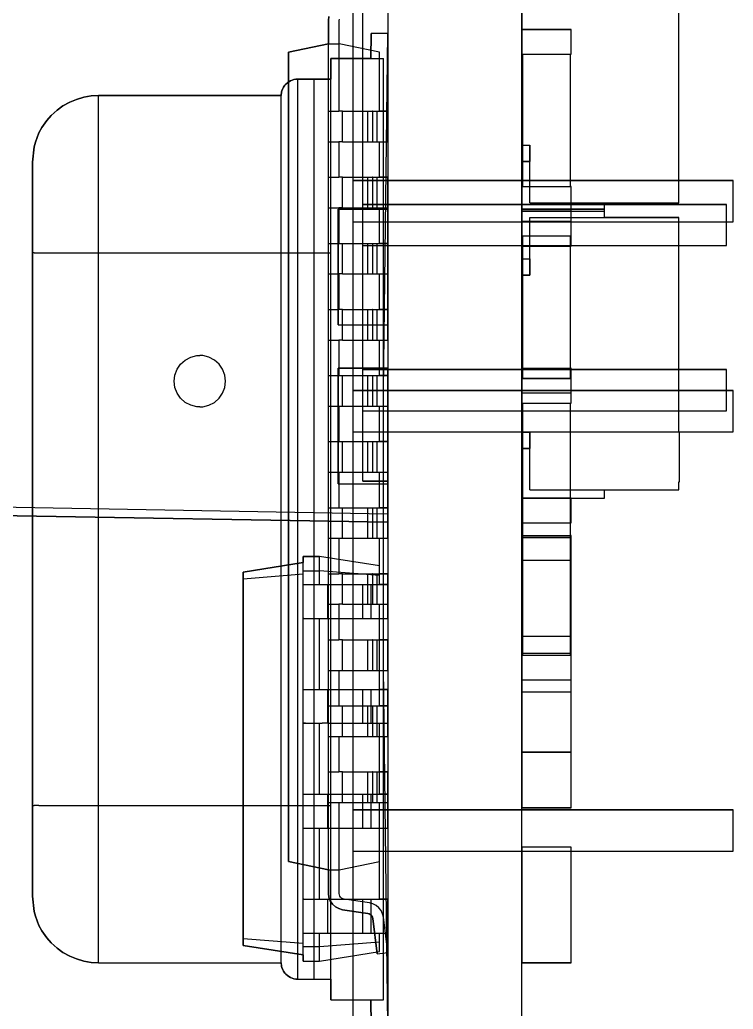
# Model space of a CAD drawing. Header units: inches. Extents: x 5 to 415, y -593 to 71.
# Drawn here: x 117.18 to 134.44, y -98.43 to -74.47 of the extents above; entities that cross this region are included whole.
import ezdxf

# ---------------------------------------------------------------- set-up
doc = ezdxf.new("R2010")
doc.units = ezdxf.units.IN
doc.header["$MEASUREMENT"] = 0

msp = doc.modelspace()

# ---------------------------------------------------------------- linework, layer by layer
at = {"color": 18, "true_color": 0x000000}
for p, q in [((126.084, -47.909), (126.084, -137.909)), ((129.326, -137.909), (129.326, -47.909)), ((125.484, -85.643), (125.484, -63.843)), ((125.244, -107.189), (125.244, -65.789)), ((129.326, -73.709), (129.326, -77.509)), ((129.326, -77.509), (129.326, -73.709)), ((133.126, -78.909), (133.126, -73.709)), ((133.126, -78.909), (133.126, -73.709)), ((124.66, -74.395), (124.648, -74.489)), ((124.648, -74.489), (124.66, -74.395)), ((124.648, -74.489), (124.648, -75.059)), ((124.648, -75.059), (124.648, -74.489)), ((124.908, -74.489), (124.912, -74.457)), ((124.908, -74.489), (124.912, -74.457)), ((124.908, -75.059), (124.908, -74.489)), ((124.908, -75.059), (124.908, -74.489)), ((125.244, -78.369), (125.244, -74.289)), ((125.484, -78.943), (125.484, -74.343)), ((130.526, -74.709), (129.326, -74.709)), ((129.326, -74.709), (129.326, -75.309)), ((129.326, -75.309), (129.326, -74.709)), ((129.326, -74.709), (130.526, -74.709)), ((130.526, -75.309), (130.526, -74.709)), ((130.526, -75.309), (130.526, -74.709)), ((125.684, -74.805), (125.678, -75.409)), ((125.678, -75.409), (125.684, -74.805)), ((126.084, -74.809), (125.684, -74.805)), ((126.084, -74.809), (125.684, -74.805)), ((125.984, -83.449), (126.084, -74.809)), ((125.984, -83.449), (126.084, -74.809)), ((124.648, -75.059), (123.684, -75.259)), ((123.684, -75.259), (124.648, -75.059)), ((124.648, -75.059), (124.908, -75.059)), ((124.648, -75.059), (124.908, -75.059)), ((124.648, -95.059), (124.648, -75.059)), ((125.884, -75.259), (124.908, -75.059)), ((125.884, -75.259), (124.908, -75.059)), ((124.908, -76.689), (124.908, -75.059)), ((123.684, -75.259), (123.684, -94.859)), ((123.684, -94.859), (123.684, -75.259)), ((125.678, -75.409), (124.704, -75.409)), ((124.704, -75.409), (124.704, -75.909)), ((124.704, -75.409), (125.984, -75.409)), ((124.704, -98.209), (124.704, -75.409)), ((125.884, -76.689), (125.884, -75.259)), ((125.884, -76.689), (125.884, -75.259)), ((125.984, -98.209), (125.984, -75.409)), ((129.326, -75.309), (129.346, -75.309)), ((129.326, -75.309), (130.526, -75.309)), ((129.346, -75.309), (129.346, -78.509)), ((129.346, -78.509), (129.346, -75.309)), ((130.506, -78.509), (130.506, -75.309)), ((130.506, -75.309), (130.526, -75.309)), ((130.506, -78.509), (130.506, -75.309)), ((123.73, -75.949), (123.688, -75.973)), ((123.688, -75.973), (123.73, -75.949)), ((123.77, -75.933), (123.73, -75.949)), ((123.73, -75.949), (123.77, -75.933)), ((123.814, -75.919), (123.77, -75.933)), ((123.77, -75.933), (123.814, -75.919)), ((123.858, -75.911), (123.814, -75.919)), ((123.814, -75.919), (123.858, -75.911)), ((123.904, -75.909), (123.858, -75.911)), ((123.858, -75.911), (123.904, -75.909)), ((124.304, -75.909), (123.904, -75.909)), ((123.904, -75.939), (123.904, -75.909)), ((123.904, -75.939), (123.904, -75.909)), ((123.904, -75.909), (124.104, -75.909)), ((123.904, -76.183), (123.904, -75.939)), ((123.904, -76.183), (123.904, -75.939)), ((124.104, -75.909), (124.304, -75.909)), ((124.704, -75.909), (124.304, -75.909)), ((124.304, -75.939), (124.304, -75.909)), ((124.304, -75.939), (124.304, -75.909)), ((124.304, -75.909), (124.504, -75.909)), ((124.304, -76.183), (124.304, -75.939)), ((124.304, -76.183), (124.304, -75.939)), ((124.504, -75.909), (124.704, -75.909)), ((123.544, -76.135), (123.522, -76.193)), ((123.522, -76.193), (123.544, -76.135)), ((123.562, -76.103), (123.544, -76.135)), ((123.544, -76.135), (123.562, -76.103)), ((123.592, -76.059), (123.562, -76.103)), ((123.562, -76.103), (123.592, -76.059)), ((123.618, -76.031), (123.592, -76.059)), ((123.592, -76.059), (123.618, -76.031)), ((123.654, -75.997), (123.618, -76.031)), ((123.618, -76.031), (123.654, -75.997)), ((123.688, -75.973), (123.654, -75.997)), ((123.654, -75.997), (123.688, -75.973)), ((123.904, -76.655), (123.904, -76.183)), ((123.904, -76.655), (123.904, -76.183)), ((124.304, -76.655), (124.304, -76.183)), ((124.304, -76.655), (124.304, -76.183)), ((118.548, -76.401), (118.39, -76.467)), ((118.39, -76.467), (118.548, -76.401)), ((118.728, -76.349), (118.548, -76.401)), ((118.548, -76.401), (118.728, -76.349)), ((118.902, -76.319), (118.728, -76.349)), ((118.728, -76.349), (118.902, -76.319)), ((119.084, -76.309), (118.902, -76.319)), ((118.902, -76.319), (119.084, -76.309)), ((123.506, -76.309), (119.084, -76.309)), ((119.084, -76.337), (119.084, -76.309)), ((119.084, -76.309), (121.894, -76.309)), ((119.084, -76.557), (119.084, -76.337)), ((121.894, -76.309), (123.508, -76.309)), ((123.504, -76.337), (123.514, -76.249)), ((123.504, -76.557), (123.504, -76.337)), ((123.514, -76.219), (123.506, -76.309)), ((123.506, -76.309), (123.514, -76.219)), ((123.522, -76.193), (123.514, -76.219)), ((123.514, -76.219), (123.522, -76.193)), ((118.086, -76.659), (117.938, -76.793)), ((117.938, -76.793), (118.086, -76.659)), ((118.222, -76.561), (118.086, -76.659)), ((118.086, -76.659), (118.222, -76.561)), ((118.39, -76.467), (118.222, -76.561)), ((118.222, -76.561), (118.39, -76.467)), ((119.084, -76.983), (119.084, -76.557)), ((123.504, -76.983), (123.504, -76.557)), ((123.904, -77.327), (123.904, -76.655)), ((123.904, -77.327), (123.904, -76.655)), ((124.304, -77.327), (124.304, -76.655)), ((124.304, -77.327), (124.304, -76.655)), ((117.834, -76.911), (117.712, -77.085)), ((117.712, -77.085), (117.834, -76.911)), ((117.938, -76.793), (117.834, -76.911)), ((117.834, -76.911), (117.938, -76.793)), ((124.648, -77.429), (124.648, -76.689)), ((124.648, -76.689), (124.66, -76.689)), ((124.66, -76.689), (124.692, -76.689)), ((124.692, -76.689), (124.746, -76.689)), ((124.746, -76.689), (124.816, -76.689)), ((124.816, -76.689), (124.898, -76.689)), ((124.99, -76.689), (124.898, -76.689)), ((124.99, -76.689), (125.604, -76.689)), ((124.99, -77.429), (124.99, -76.689)), ((125.604, -76.689), (125.632, -76.689)), ((125.604, -77.429), (125.604, -76.689)), ((125.632, -76.689), (125.66, -76.689)), ((125.66, -76.689), (125.682, -76.689)), ((125.682, -76.689), (125.702, -76.689)), ((125.702, -76.689), (125.714, -76.689)), ((125.722, -76.689), (125.714, -76.689)), ((125.722, -76.689), (125.826, -76.689)), ((125.722, -77.429), (125.722, -76.689)), ((125.826, -77.429), (125.826, -76.689)), ((125.826, -76.689), (126.084, -76.689)), ((126.084, -76.689), (125.884, -76.689)), ((126.084, -77.429), (126.084, -76.689)), ((126.084, -77.429), (126.084, -76.689)), ((117.712, -77.085), (117.642, -77.215)), ((117.642, -77.215), (117.712, -77.085)), ((119.084, -77.593), (119.084, -76.983)), ((123.504, -77.593), (123.504, -76.983)), ((117.642, -77.215), (117.556, -77.437)), ((117.556, -77.437), (117.642, -77.215)), ((123.904, -78.163), (123.904, -77.327)), ((123.904, -78.163), (123.904, -77.327)), ((124.304, -78.163), (124.304, -77.327)), ((124.304, -78.163), (124.304, -77.327)), ((117.524, -77.553), (117.484, -77.925)), ((117.484, -77.925), (117.524, -77.553)), ((117.556, -77.437), (117.524, -77.553)), ((117.524, -77.553), (117.556, -77.437)), ((119.084, -78.349), (119.084, -77.593)), ((123.504, -78.349), (123.504, -77.593)), ((124.648, -77.429), (124.66, -77.429)), ((124.66, -77.429), (124.692, -77.429)), ((124.692, -77.429), (124.746, -77.429)), ((124.746, -77.429), (124.816, -77.429)), ((124.816, -77.429), (124.898, -77.429)), ((124.99, -77.429), (124.898, -77.429)), ((124.908, -78.289), (124.908, -77.429)), ((124.99, -77.429), (125.604, -77.429)), ((125.604, -77.429), (125.632, -77.429)), ((125.632, -77.429), (125.66, -77.429)), ((125.66, -77.429), (125.682, -77.429)), ((125.682, -77.429), (125.702, -77.429)), ((125.702, -77.429), (125.714, -77.429)), ((125.722, -77.429), (125.714, -77.429)), ((125.722, -77.429), (125.826, -77.429)), ((125.826, -77.429), (126.084, -77.429)), ((125.884, -78.289), (125.884, -77.429)), ((125.884, -77.429), (126.084, -77.429)), ((125.884, -78.289), (125.884, -77.429)), ((129.326, -77.509), (129.526, -77.509)), ((129.326, -77.509), (129.526, -77.509)), ((129.526, -77.509), (129.526, -77.909)), ((129.526, -78.909), (129.526, -77.509)), ((117.484, -77.925), (117.484, -80.119)), ((117.484, -78.053), (117.484, -77.925)), ((117.484, -78.301), (117.484, -78.053)), ((129.526, -77.909), (129.326, -77.909)), ((129.326, -77.909), (129.326, -79.109)), ((129.326, -77.909), (129.526, -77.909)), ((129.326, -79.109), (129.326, -77.909)), ((117.484, -78.653), (117.484, -78.301)), ((119.084, -79.207), (119.084, -78.349)), ((123.504, -79.207), (123.504, -78.349)), ((123.904, -79.111), (123.904, -78.163)), ((123.904, -79.111), (123.904, -78.163)), ((124.304, -79.111), (124.304, -78.163)), ((124.304, -79.111), (124.304, -78.163)), ((124.648, -79.029), (124.648, -78.289)), ((124.648, -78.289), (124.66, -78.289)), ((124.66, -78.289), (124.692, -78.289)), ((124.692, -78.289), (124.746, -78.289)), ((124.746, -78.289), (124.816, -78.289)), ((124.816, -78.289), (124.898, -78.289)), ((124.99, -78.289), (124.898, -78.289)), ((124.99, -78.289), (125.604, -78.289)), ((124.99, -79.029), (124.99, -78.289)), ((125.604, -78.289), (125.632, -78.289)), ((125.604, -79.029), (125.604, -78.289)), ((125.632, -78.289), (125.66, -78.289)), ((125.66, -78.289), (125.682, -78.289)), ((125.682, -78.289), (125.702, -78.289)), ((125.702, -78.289), (125.714, -78.289)), ((125.722, -78.289), (125.714, -78.289)), ((125.722, -78.289), (125.826, -78.289)), ((125.722, -79.029), (125.722, -78.289)), ((125.826, -79.029), (125.826, -78.289)), ((125.826, -78.289), (126.084, -78.289)), ((126.084, -78.289), (125.884, -78.289)), ((126.084, -79.029), (126.084, -78.289)), ((126.084, -79.029), (126.084, -78.289)), ((134.444, -78.369), (125.244, -78.369)), ((125.244, -78.369), (134.444, -78.369)), ((129.346, -78.509), (129.326, -78.509)), ((129.326, -78.509), (129.326, -79.109)), ((129.326, -79.109), (129.326, -78.509)), ((129.326, -78.509), (130.526, -78.509)), ((130.526, -78.509), (130.506, -78.509)), ((130.526, -79.109), (130.526, -78.509)), ((130.526, -79.109), (130.526, -78.509)), ((134.444, -79.369), (134.444, -78.369)), ((134.444, -79.369), (134.444, -78.369)), ((117.484, -79.091), (117.484, -78.653)), ((124.648, -79.029), (124.66, -79.029)), ((124.66, -79.029), (124.692, -79.029)), ((124.692, -79.029), (124.746, -79.029)), ((124.746, -79.029), (124.816, -79.029)), ((124.816, -79.029), (124.898, -79.029)), ((126.084, -79.059), (124.884, -79.059)), ((124.884, -79.059), (124.884, -81.859)), ((124.884, -79.059), (126.084, -79.059)), ((124.884, -81.859), (124.884, -79.059)), ((124.99, -79.029), (124.898, -79.029)), ((124.908, -79.889), (124.908, -79.029)), ((124.99, -79.029), (125.604, -79.029)), ((134.284, -78.943), (125.484, -78.943)), ((125.484, -78.943), (134.284, -78.943)), ((125.604, -79.029), (125.632, -79.029)), ((125.632, -79.029), (125.66, -79.029)), ((125.66, -79.029), (125.682, -79.029)), ((125.682, -79.029), (125.702, -79.029)), ((125.702, -79.029), (125.714, -79.029)), ((125.722, -79.029), (125.714, -79.029)), ((125.722, -79.029), (125.826, -79.029)), ((125.826, -79.029), (126.084, -79.029)), ((125.884, -79.889), (125.884, -79.029)), ((125.884, -79.029), (126.084, -79.029)), ((125.884, -79.889), (125.884, -79.029)), ((126.084, -81.859), (126.084, -79.059)), ((126.084, -81.859), (126.084, -79.059)), ((131.326, -79.059), (129.326, -79.059)), ((129.326, -79.059), (129.326, -80.259)), ((129.326, -79.059), (131.326, -79.059)), ((129.326, -80.259), (129.326, -79.059)), ((129.526, -78.909), (133.126, -78.909)), ((131.326, -79.109), (131.326, -78.909)), ((131.326, -78.909), (133.126, -78.909)), ((131.326, -79.109), (131.326, -78.909)), ((131.326, -79.259), (131.326, -79.059)), ((131.326, -79.259), (131.326, -79.059)), ((134.284, -79.943), (134.284, -78.943)), ((134.284, -79.943), (134.284, -78.943)), ((117.484, -79.591), (117.484, -79.091)), ((119.084, -80.119), (119.084, -79.207)), ((123.504, -80.119), (123.504, -79.207)), ((123.904, -80.119), (123.904, -79.111)), ((123.904, -80.119), (123.904, -79.111)), ((124.304, -80.119), (124.304, -79.111)), ((124.304, -80.119), (124.304, -79.111)), ((129.326, -79.109), (130.526, -79.109)), ((129.326, -79.109), (130.526, -79.109)), ((129.326, -79.109), (131.326, -79.109)), ((129.326, -79.109), (131.326, -79.109)), ((130.526, -79.109), (129.326, -79.109)), ((129.326, -79.109), (129.326, -79.709)), ((129.326, -79.709), (129.326, -79.109)), ((129.326, -79.109), (130.526, -79.109)), ((129.526, -80.659), (129.526, -79.259)), ((129.526, -79.259), (133.126, -79.259)), ((130.526, -79.709), (130.526, -79.109)), ((130.526, -79.709), (130.526, -79.109)), ((133.126, -79.259), (131.326, -79.259)), ((133.126, -84.459), (133.126, -79.259)), ((133.126, -84.459), (133.126, -79.259)), ((125.244, -83.449), (125.244, -79.369)), ((125.244, -79.369), (134.444, -79.369)), ((125.244, -79.369), (134.444, -79.369)), ((130.526, -79.359), (129.326, -79.359)), ((129.326, -79.359), (129.326, -79.959)), ((129.326, -79.959), (129.326, -79.359)), ((129.326, -79.359), (130.526, -79.359)), ((130.526, -79.959), (130.526, -79.359)), ((130.526, -79.959), (130.526, -79.359)), ((117.484, -80.119), (117.484, -79.591)), ((129.326, -79.709), (129.346, -79.709)), ((129.326, -79.709), (130.526, -79.709)), ((129.346, -79.709), (129.346, -82.909)), ((129.346, -82.909), (129.346, -79.709)), ((130.506, -82.909), (130.506, -79.709)), ((130.506, -79.709), (130.526, -79.709)), ((130.506, -82.909), (130.506, -79.709)), ((124.648, -80.629), (124.648, -79.889)), ((124.648, -79.889), (124.66, -79.889)), ((124.66, -79.889), (124.692, -79.889)), ((124.692, -79.889), (124.746, -79.889)), ((124.746, -79.889), (124.816, -79.889)), ((124.816, -79.889), (124.898, -79.889)), ((124.898, -79.889), (124.99, -79.889)), ((124.99, -79.889), (125.604, -79.889)), ((124.99, -80.629), (124.99, -79.889)), ((125.484, -82.943), (125.484, -79.943)), ((125.484, -79.943), (134.284, -79.943)), ((125.484, -79.943), (134.284, -79.943)), ((125.604, -79.889), (125.632, -79.889)), ((125.604, -80.629), (125.604, -79.889)), ((125.632, -79.889), (125.66, -79.889)), ((125.66, -79.889), (125.682, -79.889)), ((125.682, -79.889), (125.702, -79.889)), ((125.702, -79.889), (125.714, -79.889)), ((125.714, -79.889), (125.722, -79.889)), ((125.722, -79.889), (125.826, -79.889)), ((125.722, -80.629), (125.722, -79.889)), ((125.826, -80.629), (125.826, -79.889)), ((125.826, -79.889), (126.084, -79.889)), ((126.084, -79.889), (125.884, -79.889)), ((126.084, -80.629), (126.084, -79.889)), ((126.084, -80.629), (126.084, -79.889)), ((129.326, -79.959), (129.346, -79.959)), ((129.326, -79.959), (130.526, -79.959)), ((129.346, -79.959), (129.346, -83.159)), ((129.346, -83.159), (129.346, -79.959)), ((130.506, -83.159), (130.506, -79.959)), ((130.506, -79.959), (130.526, -79.959)), ((130.506, -83.159), (130.506, -79.959)), ((117.484, -80.119), (117.484, -93.499)), ((117.484, -93.499), (117.484, -80.119)), ((117.524, -80.119), (117.484, -80.119)), ((117.524, -80.119), (117.642, -80.119)), ((117.642, -80.119), (117.834, -80.119)), ((117.834, -80.119), (118.086, -80.119)), ((118.086, -80.119), (118.39, -80.119)), ((118.39, -80.119), (118.728, -80.119)), ((118.728, -80.119), (119.084, -80.119)), ((119.084, -80.119), (124.304, -80.119)), ((119.084, -93.499), (119.084, -80.119)), ((123.504, -93.499), (123.504, -80.119)), ((123.514, -80.119), (123.504, -80.119)), ((123.514, -80.119), (123.544, -80.119)), ((123.544, -80.119), (123.592, -80.119)), ((123.592, -80.119), (123.654, -80.119)), ((123.654, -80.119), (123.73, -80.119)), ((123.73, -80.119), (123.814, -80.119)), ((123.814, -80.119), (123.904, -80.119)), ((123.904, -93.499), (123.904, -80.119)), ((123.904, -93.499), (123.904, -80.119)), ((123.904, -80.119), (124.304, -80.119)), ((124.304, -93.499), (124.304, -80.119)), ((124.304, -93.499), (124.304, -80.119)), ((124.304, -80.119), (124.704, -80.119)), ((129.326, -80.259), (129.526, -80.259)), ((129.326, -80.259), (129.526, -80.259)), ((129.526, -80.259), (129.526, -80.659)), ((124.648, -80.629), (124.66, -80.629)), ((124.66, -80.629), (124.692, -80.629)), ((124.692, -80.629), (124.746, -80.629)), ((124.746, -80.629), (124.816, -80.629)), ((124.816, -80.629), (124.898, -80.629)), ((124.99, -80.629), (124.898, -80.629)), ((124.908, -81.489), (124.908, -80.629)), ((124.99, -80.629), (125.604, -80.629)), ((125.604, -80.629), (125.632, -80.629)), ((125.632, -80.629), (125.66, -80.629)), ((125.66, -80.629), (125.682, -80.629)), ((125.682, -80.629), (125.702, -80.629)), ((125.702, -80.629), (125.714, -80.629)), ((125.722, -80.629), (125.714, -80.629)), ((125.722, -80.629), (125.826, -80.629)), ((125.826, -80.629), (126.084, -80.629)), ((125.884, -81.489), (125.884, -80.629)), ((125.884, -80.629), (126.084, -80.629)), ((125.884, -81.489), (125.884, -80.629)), ((129.526, -80.659), (129.326, -80.659)), ((129.326, -80.659), (129.326, -84.459)), ((129.326, -84.459), (129.326, -80.659)), ((129.326, -80.659), (129.526, -80.659)), ((124.648, -82.229), (124.648, -81.489)), ((124.648, -81.489), (124.66, -81.489)), ((124.66, -81.489), (124.692, -81.489)), ((124.692, -81.489), (124.746, -81.489)), ((124.746, -81.489), (124.816, -81.489)), ((124.816, -81.489), (124.898, -81.489)), ((124.99, -81.489), (124.898, -81.489)), ((124.99, -81.489), (125.604, -81.489)), ((124.99, -82.229), (124.99, -81.489)), ((125.604, -81.489), (125.632, -81.489)), ((125.604, -82.229), (125.604, -81.489)), ((125.632, -81.489), (125.66, -81.489)), ((125.66, -81.489), (125.682, -81.489)), ((125.682, -81.489), (125.702, -81.489)), ((125.702, -81.489), (125.714, -81.489)), ((125.722, -81.489), (125.714, -81.489)), ((125.722, -81.489), (125.826, -81.489)), ((125.722, -82.229), (125.722, -81.489)), ((125.826, -82.229), (125.826, -81.489)), ((125.826, -81.489), (126.084, -81.489)), ((126.084, -81.489), (125.884, -81.489)), ((126.084, -82.229), (126.084, -81.489)), ((126.084, -82.229), (126.084, -81.489)), ((124.884, -81.859), (126.084, -81.859)), ((124.884, -81.859), (126.084, -81.859)), ((124.648, -82.229), (124.66, -82.229)), ((124.66, -82.229), (124.692, -82.229)), ((124.692, -82.229), (124.746, -82.229)), ((124.746, -82.229), (124.816, -82.229)), ((124.816, -82.229), (124.898, -82.229)), ((124.99, -82.229), (124.898, -82.229)), ((124.908, -83.089), (124.908, -82.229)), ((124.99, -82.229), (125.604, -82.229)), ((125.604, -82.229), (125.632, -82.229)), ((125.632, -82.229), (125.66, -82.229)), ((125.66, -82.229), (125.682, -82.229)), ((125.682, -82.229), (125.702, -82.229)), ((125.702, -82.229), (125.714, -82.229)), ((125.722, -82.229), (125.714, -82.229)), ((125.722, -82.229), (125.826, -82.229)), ((125.826, -82.229), (126.084, -82.229)), ((125.884, -83.089), (125.884, -82.229)), ((125.884, -82.229), (126.084, -82.229)), ((125.884, -83.089), (125.884, -82.229)), ((121.182, -82.713), (121.314, -82.643)), ((121.184, -82.713), (121.316, -82.643)), ((121.314, -82.643), (121.46, -82.607)), ((121.316, -82.643), (121.462, -82.607)), ((121.46, -82.607), (121.536, -82.603)), ((121.462, -82.607), (121.536, -82.603)), ((121.61, -82.607), (121.536, -82.603)), ((121.756, -82.643), (121.61, -82.607)), ((121.89, -82.713), (121.756, -82.643)), ((120.984, -82.937), (121.068, -82.813)), ((120.986, -82.937), (121.07, -82.813)), ((121.068, -82.813), (121.182, -82.713)), ((121.07, -82.813), (121.184, -82.713)), ((122.002, -82.813), (121.89, -82.713)), ((122.086, -82.937), (122.002, -82.813)), ((120.912, -83.227), (120.93, -83.077)), ((120.914, -83.227), (120.932, -83.077)), ((120.93, -83.077), (120.984, -82.937)), ((120.932, -83.077), (120.986, -82.937)), ((122.14, -83.077), (122.086, -82.937)), ((122.158, -83.227), (122.14, -83.077)), ((124.648, -83.829), (124.648, -83.089)), ((124.648, -83.089), (124.66, -83.089)), ((124.66, -83.089), (124.692, -83.089)), ((124.692, -83.089), (124.746, -83.089)), ((124.746, -83.089), (124.816, -83.089)), ((124.816, -83.089), (124.898, -83.089)), ((126.084, -82.909), (124.884, -82.909)), ((124.884, -82.909), (124.884, -85.709)), ((124.884, -82.909), (126.084, -82.909)), ((124.884, -85.709), (124.884, -82.909)), ((124.898, -83.089), (124.99, -83.089)), ((124.99, -83.089), (125.604, -83.089)), ((124.99, -83.829), (124.99, -83.089)), ((134.284, -82.943), (125.484, -82.943)), ((125.484, -82.943), (134.284, -82.943)), ((125.604, -83.089), (125.632, -83.089)), ((125.604, -83.829), (125.604, -83.089)), ((125.632, -83.089), (125.66, -83.089)), ((125.66, -83.089), (125.682, -83.089)), ((125.682, -83.089), (125.702, -83.089)), ((125.702, -83.089), (125.714, -83.089)), ((125.714, -83.089), (125.722, -83.089)), ((125.722, -83.089), (125.826, -83.089)), ((125.722, -83.829), (125.722, -83.089)), ((125.826, -83.829), (125.826, -83.089)), ((125.826, -83.089), (126.084, -83.089)), ((126.084, -83.089), (125.884, -83.089)), ((126.084, -85.709), (126.084, -82.909)), ((126.084, -85.709), (126.084, -82.909)), ((126.084, -83.829), (126.084, -83.089)), ((126.084, -83.829), (126.084, -83.089)), ((129.346, -82.909), (129.326, -82.909)), ((129.326, -82.909), (129.326, -83.509)), ((129.326, -82.909), (130.526, -82.909)), ((129.326, -83.509), (129.326, -82.909)), ((130.526, -82.909), (130.506, -82.909)), ((130.526, -83.509), (130.526, -82.909)), ((130.526, -83.509), (130.526, -82.909)), ((134.284, -83.943), (134.284, -82.943)), ((134.284, -83.943), (134.284, -82.943)), ((120.93, -83.375), (120.912, -83.227)), ((120.912, -83.227), (120.914, -83.227)), ((120.932, -83.375), (120.914, -83.227)), ((120.984, -83.517), (120.93, -83.375)), ((120.986, -83.517), (120.932, -83.375)), ((122.086, -83.517), (122.14, -83.375)), ((122.14, -83.375), (122.158, -83.227)), ((130.526, -83.159), (129.326, -83.159)), ((129.326, -83.159), (129.326, -83.759)), ((129.326, -83.759), (129.326, -83.159)), ((129.326, -83.159), (130.526, -83.159)), ((129.346, -83.159), (129.326, -83.159)), ((129.326, -83.159), (129.326, -83.759)), ((129.326, -83.159), (130.526, -83.159)), ((129.326, -83.759), (129.326, -83.159)), ((130.526, -83.159), (130.506, -83.159)), ((130.526, -83.759), (130.526, -83.159)), ((130.526, -83.759), (130.526, -83.159)), ((130.526, -83.759), (130.526, -83.159)), ((130.526, -83.759), (130.526, -83.159)), ((121.068, -83.639), (120.984, -83.517)), ((121.07, -83.639), (120.986, -83.517)), ((122.002, -83.639), (122.086, -83.517)), ((134.444, -83.449), (125.244, -83.449)), ((125.244, -83.449), (134.444, -83.449)), ((125.984, -90.169), (125.984, -83.449)), ((129.326, -83.509), (130.526, -83.509)), ((129.326, -83.509), (130.526, -83.509)), ((134.444, -84.449), (134.444, -83.449)), ((134.444, -84.449), (134.444, -83.449)), ((121.182, -83.739), (121.068, -83.639)), ((121.184, -83.739), (121.07, -83.639)), ((121.314, -83.809), (121.182, -83.739)), ((121.316, -83.809), (121.184, -83.739)), ((121.46, -83.845), (121.314, -83.809)), ((121.462, -83.845), (121.316, -83.809)), ((121.536, -83.849), (121.46, -83.845)), ((121.536, -83.849), (121.462, -83.845)), ((121.536, -83.849), (121.61, -83.845)), ((121.61, -83.845), (121.756, -83.809)), ((121.756, -83.809), (121.89, -83.739)), ((121.89, -83.739), (122.002, -83.639)), ((124.648, -83.829), (124.66, -83.829)), ((124.66, -83.829), (124.692, -83.829)), ((124.692, -83.829), (124.746, -83.829)), ((124.746, -83.829), (124.816, -83.829)), ((124.816, -83.829), (124.898, -83.829)), ((124.898, -83.829), (124.99, -83.829)), ((124.908, -84.689), (124.908, -83.829)), ((124.99, -83.829), (125.604, -83.829)), ((125.604, -83.829), (125.632, -83.829)), ((125.632, -83.829), (125.66, -83.829)), ((125.66, -83.829), (125.682, -83.829)), ((125.682, -83.829), (125.702, -83.829)), ((125.702, -83.829), (125.714, -83.829)), ((125.714, -83.829), (125.722, -83.829)), ((125.722, -83.829), (125.826, -83.829)), ((125.826, -83.829), (126.084, -83.829)), ((125.884, -84.689), (125.884, -83.829)), ((125.884, -83.829), (126.084, -83.829)), ((125.884, -84.689), (125.884, -83.829)), ((129.326, -83.759), (129.346, -83.759)), ((129.326, -83.759), (130.526, -83.759)), ((129.326, -83.759), (130.526, -83.759)), ((129.326, -83.759), (130.526, -83.759)), ((129.346, -83.759), (129.346, -86.959)), ((129.346, -86.959), (129.346, -83.759)), ((130.506, -86.959), (130.506, -83.759)), ((130.506, -83.759), (130.526, -83.759)), ((130.506, -86.959), (130.506, -83.759)), ((125.484, -85.643), (125.484, -83.943)), ((125.484, -83.943), (134.284, -83.943)), ((125.484, -83.943), (134.284, -83.943)), ((125.244, -93.609), (125.244, -84.449)), ((125.244, -84.449), (134.444, -84.449)), ((125.244, -84.449), (134.444, -84.449)), ((129.326, -84.459), (129.526, -84.459)), ((129.326, -84.459), (129.526, -84.459)), ((129.526, -84.459), (129.526, -84.859)), ((129.526, -85.859), (129.526, -84.459)), ((133.146, -84.459), (133.126, -84.459)), ((133.126, -84.459), (133.146, -84.459)), ((133.146, -85.659), (133.146, -84.459)), ((133.146, -85.659), (133.146, -84.459)), ((124.648, -85.429), (124.648, -84.689)), ((124.648, -84.689), (124.66, -84.689)), ((124.66, -84.689), (124.692, -84.689)), ((124.692, -84.689), (124.746, -84.689)), ((124.746, -84.689), (124.816, -84.689)), ((124.816, -84.689), (124.898, -84.689)), ((124.898, -84.689), (124.99, -84.689)), ((124.99, -84.689), (125.604, -84.689)), ((124.99, -85.429), (124.99, -84.689)), ((125.604, -84.689), (125.632, -84.689)), ((125.604, -85.429), (125.604, -84.689)), ((125.632, -84.689), (125.66, -84.689)), ((125.66, -84.689), (125.682, -84.689)), ((125.682, -84.689), (125.702, -84.689)), ((125.702, -84.689), (125.714, -84.689)), ((125.714, -84.689), (125.722, -84.689)), ((125.722, -84.689), (125.826, -84.689)), ((125.722, -85.429), (125.722, -84.689)), ((125.826, -85.429), (125.826, -84.689)), ((125.826, -84.689), (126.084, -84.689)), ((126.084, -84.689), (125.884, -84.689)), ((126.084, -85.429), (126.084, -84.689)), ((126.084, -85.429), (126.084, -84.689)), ((129.526, -84.859), (129.326, -84.859)), ((129.326, -84.859), (129.326, -86.059)), ((129.326, -84.859), (129.526, -84.859)), ((129.326, -86.059), (129.326, -84.859)), ((124.648, -85.429), (124.66, -85.429)), ((124.66, -85.429), (124.692, -85.429)), ((124.692, -85.429), (124.746, -85.429)), ((124.746, -85.429), (124.816, -85.429)), ((124.816, -85.429), (124.898, -85.429)), ((124.898, -85.429), (124.99, -85.429)), ((124.908, -86.289), (124.908, -85.429)), ((124.99, -85.429), (125.604, -85.429)), ((125.604, -85.429), (125.632, -85.429)), ((125.632, -85.429), (125.66, -85.429)), ((125.66, -85.429), (125.682, -85.429)), ((125.682, -85.429), (125.702, -85.429)), ((125.702, -85.429), (125.714, -85.429)), ((125.714, -85.429), (125.722, -85.429)), ((125.722, -85.429), (125.826, -85.429)), ((125.826, -85.429), (126.084, -85.429)), ((125.884, -86.289), (125.884, -85.429)), ((125.884, -85.429), (126.084, -85.429)), ((125.884, -86.289), (125.884, -85.429)), ((124.884, -85.709), (126.084, -85.709)), ((124.884, -85.709), (126.084, -85.709)), ((126.084, -85.643), (125.484, -85.643)), ((125.484, -85.643), (126.084, -85.643)), ((126.084, -86.643), (126.084, -85.643)), ((126.084, -86.445), (126.084, -85.643)), ((133.126, -85.859), (133.126, -85.659)), ((133.126, -85.659), (133.146, -85.659)), ((133.126, -85.659), (133.146, -85.659)), ((133.126, -85.859), (133.126, -85.659)), ((129.526, -85.859), (133.126, -85.859)), ((131.326, -86.059), (131.326, -85.859)), ((131.326, -85.859), (133.126, -85.859)), ((131.326, -86.059), (131.326, -85.859)), ((126.084, -86.445), (104.28, -86.063)), ((129.326, -86.059), (131.326, -86.059)), ((129.326, -86.059), (131.326, -86.059)), ((130.526, -86.059), (129.326, -86.059)), ((129.326, -86.059), (129.326, -86.659)), ((129.326, -86.659), (129.326, -86.059)), ((129.326, -86.059), (130.526, -86.059)), ((130.526, -86.659), (130.526, -86.059)), ((130.526, -86.659), (130.526, -86.059)), ((104.28, -86.263), (126.084, -86.643)), ((126.084, -86.643), (104.28, -86.263)), ((124.648, -87.029), (124.648, -86.289)), ((124.648, -86.289), (124.66, -86.289)), ((124.66, -86.289), (124.692, -86.289)), ((124.692, -86.289), (124.746, -86.289)), ((124.746, -86.289), (124.816, -86.289)), ((124.816, -86.289), (124.898, -86.289)), ((124.898, -86.289), (124.99, -86.289)), ((124.99, -86.289), (125.604, -86.289)), ((124.99, -87.029), (124.99, -86.289)), ((125.604, -86.289), (125.632, -86.289)), ((125.604, -87.029), (125.604, -86.289)), ((125.632, -86.289), (125.66, -86.289)), ((125.66, -86.289), (125.682, -86.289)), ((125.682, -86.289), (125.702, -86.289)), ((125.702, -86.289), (125.714, -86.289)), ((125.714, -86.289), (125.722, -86.289)), ((125.722, -86.289), (125.826, -86.289)), ((125.722, -87.029), (125.722, -86.289)), ((125.826, -87.029), (125.826, -86.289)), ((125.826, -86.289), (126.084, -86.289)), ((126.084, -86.289), (125.884, -86.289)), ((126.084, -87.029), (126.084, -86.289)), ((126.084, -87.029), (126.084, -86.289)), ((126.084, -86.493), (126.084, -86.445)), ((126.084, -86.537), (126.084, -86.493)), ((126.084, -86.573), (126.084, -86.537)), ((126.084, -86.605), (126.084, -86.573)), ((126.084, -86.627), (126.084, -86.605)), ((126.084, -86.639), (126.084, -86.627)), ((126.084, -86.643), (126.084, -86.639)), ((126.084, -86.643), (126.084, -86.643)), ((129.326, -86.659), (129.346, -86.659)), ((129.326, -86.659), (130.526, -86.659)), ((129.346, -86.659), (129.346, -89.859)), ((129.346, -89.859), (129.346, -86.659)), ((130.506, -89.859), (130.506, -86.659)), ((130.506, -86.659), (130.526, -86.659)), ((130.506, -89.859), (130.506, -86.659)), ((129.346, -86.959), (129.326, -86.959)), ((129.326, -86.959), (129.326, -87.559)), ((129.326, -86.959), (130.526, -86.959)), ((129.326, -87.559), (129.326, -86.959)), ((130.526, -86.959), (130.506, -86.959)), ((130.526, -87.559), (130.526, -86.959)), ((130.526, -87.559), (130.526, -86.959)), ((124.648, -87.029), (124.66, -87.029)), ((124.66, -87.029), (124.692, -87.029)), ((124.692, -87.029), (124.746, -87.029)), ((124.746, -87.029), (124.816, -87.029)), ((124.816, -87.029), (124.898, -87.029)), ((124.898, -87.029), (124.99, -87.029)), ((124.908, -87.889), (124.908, -87.029)), ((124.99, -87.029), (125.604, -87.029)), ((125.604, -87.029), (125.632, -87.029)), ((125.632, -87.029), (125.66, -87.029)), ((125.66, -87.029), (125.682, -87.029)), ((125.682, -87.029), (125.702, -87.029)), ((125.702, -87.029), (125.714, -87.029)), ((125.714, -87.029), (125.722, -87.029)), ((125.722, -87.029), (125.826, -87.029)), ((125.826, -87.029), (126.084, -87.029)), ((125.884, -87.889), (125.884, -87.029)), ((125.884, -87.029), (126.084, -87.029)), ((125.884, -87.889), (125.884, -87.029)), ((130.526, -87.009), (129.326, -87.009)), ((129.326, -87.009), (129.326, -89.809)), ((129.326, -89.809), (129.326, -87.009)), ((129.326, -87.009), (130.526, -87.009)), ((130.526, -89.809), (130.526, -87.009)), ((130.526, -89.809), (130.526, -87.009)), ((124.034, -87.619), (122.584, -87.849)), ((122.584, -87.849), (124.034, -87.619)), ((124.434, -87.469), (124.034, -87.469)), ((124.034, -87.469), (124.034, -87.619)), ((124.034, -87.469), (124.434, -87.469)), ((124.034, -87.819), (124.034, -87.469)), ((125.884, -87.699), (124.434, -87.469)), ((125.884, -87.699), (124.434, -87.469)), ((124.434, -87.819), (124.434, -87.469)), ((129.326, -87.559), (130.526, -87.559)), ((129.326, -87.559), (130.526, -87.559)), ((122.584, -87.849), (122.584, -88.009)), ((122.584, -88.009), (122.584, -87.849)), ((122.584, -88.009), (124.034, -87.893)), ((124.034, -88.149), (124.034, -87.819)), ((124.034, -87.819), (124.434, -87.819)), ((125.884, -87.933), (124.434, -87.819)), ((124.434, -88.149), (124.434, -87.819)), ((124.648, -88.629), (124.648, -87.889)), ((124.648, -87.889), (124.66, -87.889)), ((124.66, -87.889), (124.692, -87.889)), ((124.692, -87.889), (124.746, -87.889)), ((124.746, -87.889), (124.816, -87.889)), ((124.816, -87.889), (124.898, -87.889)), ((124.99, -87.889), (124.898, -87.889)), ((124.99, -87.889), (125.604, -87.889)), ((124.99, -88.629), (124.99, -87.889)), ((125.604, -87.889), (125.632, -87.889)), ((125.604, -88.629), (125.604, -87.889)), ((125.632, -87.889), (125.66, -87.889)), ((125.66, -87.889), (125.682, -87.889)), ((125.682, -87.889), (125.702, -87.889)), ((125.702, -87.889), (125.714, -87.889)), ((125.722, -87.889), (125.714, -87.889)), ((125.722, -87.889), (125.826, -87.889)), ((125.722, -88.629), (125.722, -87.889)), ((125.826, -88.629), (125.826, -87.889)), ((125.826, -87.889), (126.084, -87.889)), ((125.884, -87.933), (125.884, -87.699)), ((125.884, -87.933), (125.884, -87.699)), ((126.084, -87.889), (125.884, -87.889)), ((125.884, -88.149), (125.884, -87.933)), ((125.884, -88.149), (125.884, -87.933)), ((126.084, -88.629), (126.084, -87.889)), ((126.084, -88.629), (126.084, -87.889)), ((122.584, -88.009), (122.584, -96.729)), ((122.584, -96.729), (122.584, -88.009)), ((124.034, -88.969), (124.034, -88.149)), ((124.034, -88.149), (124.05, -88.149)), ((124.05, -88.149), (124.094, -88.149)), ((124.05, -88.149), (124.374, -88.149)), ((124.094, -88.149), (124.164, -88.149)), ((124.164, -88.149), (124.26, -88.149)), ((124.26, -88.149), (124.374, -88.149)), ((124.374, -88.149), (124.5, -88.149)), ((124.5, -88.149), (124.634, -88.149)), ((124.634, -88.149), (125.484, -88.149)), ((124.634, -88.969), (124.634, -88.149)), ((125.484, -88.149), (125.528, -88.149)), ((125.484, -88.969), (125.484, -88.149)), ((125.528, -88.149), (125.57, -88.149)), ((125.57, -88.149), (125.608, -88.149)), ((125.608, -88.149), (125.64, -88.149)), ((125.64, -88.149), (125.664, -88.149)), ((125.664, -88.149), (125.678, -88.149)), ((125.678, -88.149), (125.684, -88.149)), ((125.684, -88.969), (125.684, -88.149)), ((125.684, -88.149), (126.084, -88.149)), ((126.084, -88.149), (125.884, -88.149)), ((126.084, -88.969), (126.084, -88.149)), ((126.084, -88.969), (126.084, -88.149)), ((124.648, -88.629), (124.66, -88.629)), ((124.66, -88.629), (124.692, -88.629)), ((124.692, -88.629), (124.746, -88.629)), ((124.746, -88.629), (124.816, -88.629)), ((124.816, -88.629), (124.898, -88.629)), ((124.99, -88.629), (124.898, -88.629)), ((124.908, -89.489), (124.908, -88.629)), ((124.99, -88.629), (125.604, -88.629)), ((125.604, -88.629), (125.632, -88.629)), ((125.632, -88.629), (125.66, -88.629)), ((125.66, -88.629), (125.682, -88.629)), ((125.682, -88.629), (125.702, -88.629)), ((125.702, -88.629), (125.714, -88.629)), ((125.722, -88.629), (125.714, -88.629)), ((125.722, -88.629), (125.826, -88.629)), ((125.826, -88.629), (126.084, -88.629)), ((125.884, -89.489), (125.884, -88.629)), ((125.884, -88.629), (126.084, -88.629)), ((125.884, -89.489), (125.884, -88.629)), ((124.034, -90.689), (124.034, -88.969)), ((124.05, -88.969), (124.034, -88.969)), ((124.05, -88.969), (124.094, -88.969)), ((124.05, -88.969), (124.374, -88.969)), ((124.094, -88.969), (124.164, -88.969)), ((124.164, -88.969), (124.26, -88.969)), ((124.26, -88.969), (124.374, -88.969)), ((124.374, -88.969), (124.5, -88.969)), ((124.434, -90.689), (124.434, -88.969)), ((124.5, -88.969), (124.634, -88.969)), ((124.634, -88.969), (125.484, -88.969)), ((125.484, -88.969), (125.528, -88.969)), ((125.528, -88.969), (125.57, -88.969)), ((125.57, -88.969), (125.608, -88.969)), ((125.608, -88.969), (125.64, -88.969)), ((125.64, -88.969), (125.664, -88.969)), ((125.664, -88.969), (125.678, -88.969)), ((125.678, -88.969), (125.684, -88.969)), ((125.684, -88.969), (126.084, -88.969)), ((125.884, -90.689), (125.884, -88.969)), ((125.884, -88.969), (126.084, -88.969)), ((125.884, -90.689), (125.884, -88.969)), ((124.648, -90.229), (124.648, -89.489)), ((124.648, -89.489), (124.66, -89.489)), ((124.66, -89.489), (124.692, -89.489)), ((124.692, -89.489), (124.746, -89.489)), ((124.746, -89.489), (124.816, -89.489)), ((124.816, -89.489), (124.898, -89.489)), ((124.99, -89.489), (124.898, -89.489)), ((124.99, -89.489), (125.604, -89.489)), ((124.99, -90.229), (124.99, -89.489)), ((125.604, -89.489), (125.632, -89.489)), ((125.604, -90.229), (125.604, -89.489)), ((125.632, -89.489), (125.66, -89.489)), ((125.66, -89.489), (125.682, -89.489)), ((125.682, -89.489), (125.702, -89.489)), ((125.702, -89.489), (125.714, -89.489)), ((125.722, -89.489), (125.714, -89.489)), ((125.722, -89.489), (125.826, -89.489)), ((125.722, -90.229), (125.722, -89.489)), ((125.826, -90.229), (125.826, -89.489)), ((125.826, -89.489), (126.084, -89.489)), ((126.084, -89.489), (125.884, -89.489)), ((126.084, -90.229), (126.084, -89.489)), ((126.084, -90.229), (126.084, -89.489)), ((130.526, -89.409), (129.326, -89.409)), ((129.326, -89.409), (129.326, -92.209)), ((130.526, -89.409), (129.326, -89.409)), ((129.326, -92.209), (129.326, -89.409)), ((130.526, -92.209), (130.526, -89.409)), ((130.526, -92.209), (130.526, -89.409)), ((129.326, -89.809), (130.526, -89.809)), ((129.326, -89.809), (130.526, -89.809)), ((129.346, -89.859), (129.326, -89.859)), ((129.326, -89.859), (129.326, -90.459)), ((129.326, -89.859), (130.526, -89.859)), ((129.326, -90.459), (129.326, -89.859)), ((130.526, -89.859), (130.506, -89.859)), ((130.526, -90.459), (130.526, -89.859)), ((130.526, -90.459), (130.526, -89.859)), ((124.648, -90.229), (124.66, -90.229)), ((124.66, -90.229), (124.692, -90.229)), ((124.692, -90.229), (124.746, -90.229)), ((124.746, -90.229), (124.816, -90.229)), ((124.816, -90.229), (124.898, -90.229)), ((124.898, -90.229), (124.99, -90.229)), ((124.908, -91.089), (124.908, -90.229)), ((124.99, -90.229), (125.604, -90.229)), ((125.604, -90.229), (125.632, -90.229)), ((125.632, -90.229), (125.66, -90.229)), ((125.66, -90.229), (125.682, -90.229)), ((125.682, -90.229), (125.702, -90.229)), ((125.702, -90.229), (125.714, -90.229)), ((125.714, -90.229), (125.722, -90.229)), ((125.722, -90.229), (125.826, -90.229)), ((125.826, -90.229), (126.084, -90.229)), ((125.884, -91.089), (125.884, -90.229)), ((125.884, -90.229), (126.084, -90.229)), ((125.884, -91.089), (125.884, -90.229)), ((126.084, -98.809), (125.984, -90.169)), ((126.084, -98.809), (125.984, -90.169)), ((129.326, -90.459), (130.526, -90.459)), ((129.326, -90.459), (130.526, -90.459)), ((124.034, -91.509), (124.034, -90.689)), ((124.034, -90.689), (124.05, -90.689)), ((124.05, -90.689), (124.094, -90.689)), ((124.05, -90.689), (124.374, -90.689)), ((124.094, -90.689), (124.164, -90.689)), ((124.164, -90.689), (124.26, -90.689)), ((124.26, -90.689), (124.374, -90.689)), ((124.374, -90.689), (124.5, -90.689)), ((124.5, -90.689), (124.634, -90.689)), ((124.634, -90.689), (125.484, -90.689)), ((124.634, -91.509), (124.634, -90.689)), ((125.484, -90.689), (125.528, -90.689)), ((125.484, -91.509), (125.484, -90.689)), ((125.528, -90.689), (125.57, -90.689)), ((125.57, -90.689), (125.608, -90.689)), ((125.608, -90.689), (125.64, -90.689)), ((125.64, -90.689), (125.664, -90.689)), ((125.664, -90.689), (125.678, -90.689)), ((125.678, -90.689), (125.684, -90.689)), ((125.684, -91.509), (125.684, -90.689)), ((125.684, -90.689), (126.084, -90.689)), ((126.084, -90.689), (125.884, -90.689)), ((126.084, -91.509), (126.084, -90.689)), ((126.084, -91.509), (126.084, -90.689)), ((130.526, -90.759), (129.326, -90.759)), ((129.326, -90.759), (129.326, -93.559)), ((130.526, -90.759), (129.326, -90.759)), ((129.326, -93.559), (129.326, -90.759)), ((130.526, -93.559), (130.526, -90.759)), ((130.526, -93.559), (130.526, -90.759)), ((124.648, -91.829), (124.648, -91.089)), ((124.648, -91.089), (124.66, -91.089)), ((124.66, -91.089), (124.692, -91.089)), ((124.692, -91.089), (124.746, -91.089)), ((124.746, -91.089), (124.816, -91.089)), ((124.816, -91.089), (124.898, -91.089)), ((124.898, -91.089), (124.99, -91.089)), ((124.99, -91.089), (125.604, -91.089)), ((124.99, -91.829), (124.99, -91.089)), ((125.604, -91.089), (125.632, -91.089)), ((125.604, -91.829), (125.604, -91.089)), ((125.632, -91.089), (125.66, -91.089)), ((125.66, -91.089), (125.682, -91.089)), ((125.682, -91.089), (125.702, -91.089)), ((125.702, -91.089), (125.714, -91.089)), ((125.714, -91.089), (125.722, -91.089)), ((125.722, -91.089), (125.826, -91.089)), ((125.722, -91.829), (125.722, -91.089)), ((125.826, -91.829), (125.826, -91.089)), ((125.826, -91.089), (126.084, -91.089)), ((126.084, -91.089), (125.884, -91.089)), ((126.084, -91.829), (126.084, -91.089)), ((126.084, -91.829), (126.084, -91.089)), ((124.034, -91.509), (124.05, -91.509)), ((124.034, -93.229), (124.034, -91.509)), ((124.094, -91.509), (124.05, -91.509)), ((124.05, -91.509), (124.374, -91.509)), ((124.094, -91.509), (124.164, -91.509)), ((124.164, -91.509), (124.26, -91.509)), ((124.26, -91.509), (124.374, -91.509)), ((124.374, -91.509), (124.5, -91.509)), ((124.434, -93.229), (124.434, -91.509)), ((124.634, -91.509), (124.5, -91.509)), ((124.634, -91.509), (125.484, -91.509)), ((125.484, -91.509), (125.528, -91.509)), ((125.528, -91.509), (125.57, -91.509)), ((125.57, -91.509), (125.608, -91.509)), ((125.608, -91.509), (125.64, -91.509)), ((125.64, -91.509), (125.664, -91.509)), ((125.664, -91.509), (125.678, -91.509)), ((125.678, -91.509), (125.684, -91.509)), ((125.684, -91.509), (126.084, -91.509)), ((125.884, -93.229), (125.884, -91.509)), ((125.884, -91.509), (126.084, -91.509)), ((125.884, -93.229), (125.884, -91.509)), ((124.648, -91.829), (124.66, -91.829)), ((124.66, -91.829), (124.692, -91.829)), ((124.692, -91.829), (124.746, -91.829)), ((124.746, -91.829), (124.816, -91.829)), ((124.816, -91.829), (124.898, -91.829)), ((124.898, -91.829), (124.99, -91.829)), ((124.908, -92.689), (124.908, -91.829)), ((124.99, -91.829), (125.604, -91.829)), ((125.604, -91.829), (125.632, -91.829)), ((125.632, -91.829), (125.66, -91.829)), ((125.66, -91.829), (125.682, -91.829)), ((125.682, -91.829), (125.702, -91.829)), ((125.702, -91.829), (125.714, -91.829)), ((125.714, -91.829), (125.722, -91.829)), ((125.722, -91.829), (125.826, -91.829)), ((125.826, -91.829), (126.084, -91.829)), ((125.884, -92.689), (125.884, -91.829)), ((125.884, -91.829), (126.084, -91.829)), ((125.884, -92.689), (125.884, -91.829)), ((129.326, -92.209), (130.526, -92.209)), ((130.526, -92.209), (129.326, -92.209)), ((124.648, -93.429), (124.648, -92.689)), ((124.648, -92.689), (124.66, -92.689)), ((124.66, -92.689), (124.692, -92.689)), ((124.692, -92.689), (124.746, -92.689)), ((124.746, -92.689), (124.816, -92.689)), ((124.816, -92.689), (124.898, -92.689)), ((124.99, -92.689), (124.898, -92.689)), ((124.99, -92.689), (125.604, -92.689)), ((124.99, -93.429), (124.99, -92.689)), ((125.604, -92.689), (125.632, -92.689)), ((125.604, -93.429), (125.604, -92.689)), ((125.632, -92.689), (125.66, -92.689)), ((125.66, -92.689), (125.682, -92.689)), ((125.682, -92.689), (125.702, -92.689)), ((125.702, -92.689), (125.714, -92.689)), ((125.722, -92.689), (125.714, -92.689)), ((125.722, -92.689), (125.826, -92.689)), ((125.722, -93.429), (125.722, -92.689)), ((125.826, -93.429), (125.826, -92.689)), ((125.826, -92.689), (126.084, -92.689)), ((126.084, -92.689), (125.884, -92.689)), ((126.084, -93.429), (126.084, -92.689)), ((126.084, -93.429), (126.084, -92.689)), ((124.034, -94.049), (124.034, -93.229)), ((124.034, -93.229), (124.05, -93.229)), ((124.05, -93.229), (124.094, -93.229)), ((124.05, -93.229), (124.374, -93.229)), ((124.094, -93.229), (124.164, -93.229)), ((124.164, -93.229), (124.26, -93.229)), ((124.26, -93.229), (124.374, -93.229)), ((124.374, -93.229), (124.5, -93.229)), ((124.5, -93.229), (124.634, -93.229)), ((124.634, -93.229), (125.484, -93.229)), ((124.634, -94.049), (124.634, -93.229)), ((124.648, -93.429), (124.66, -93.429)), ((124.66, -93.429), (124.692, -93.429)), ((124.692, -93.429), (124.746, -93.429)), ((124.746, -93.429), (124.816, -93.429)), ((124.816, -93.429), (124.898, -93.429)), ((124.898, -93.429), (124.99, -93.429)), ((124.908, -95.059), (124.908, -93.429)), ((124.99, -93.429), (125.604, -93.429)), ((125.484, -93.229), (125.528, -93.229)), ((125.484, -94.049), (125.484, -93.229)), ((125.528, -93.229), (125.57, -93.229)), ((125.57, -93.229), (125.608, -93.229)), ((125.604, -93.429), (125.632, -93.429)), ((125.608, -93.229), (125.64, -93.229)), ((125.632, -93.429), (125.66, -93.429)), ((125.64, -93.229), (125.664, -93.229)), ((125.66, -93.429), (125.682, -93.429)), ((125.664, -93.229), (125.678, -93.229)), ((125.678, -93.229), (125.684, -93.229)), ((125.682, -93.429), (125.702, -93.429)), ((125.684, -94.049), (125.684, -93.229)), ((125.684, -93.229), (126.084, -93.229)), ((125.702, -93.429), (125.714, -93.429)), ((125.714, -93.429), (125.722, -93.429)), ((125.722, -93.429), (125.826, -93.429)), ((125.826, -93.429), (126.084, -93.429)), ((126.084, -93.229), (125.884, -93.229)), ((125.884, -94.859), (125.884, -93.429)), ((125.884, -93.429), (126.084, -93.429)), ((125.884, -94.859), (125.884, -93.429)), ((126.084, -94.049), (126.084, -93.229)), ((126.084, -94.049), (126.084, -93.229)), ((117.484, -93.499), (117.484, -95.693)), ((117.484, -94.027), (117.484, -93.499)), ((117.484, -93.499), (117.524, -93.499)), ((117.642, -93.499), (117.524, -93.499)), ((117.642, -93.499), (117.834, -93.499)), ((117.834, -93.499), (118.086, -93.499)), ((118.086, -93.499), (118.39, -93.499)), ((118.39, -93.499), (118.728, -93.499)), ((118.728, -93.499), (119.084, -93.499)), ((119.084, -93.499), (124.304, -93.499)), ((119.084, -94.411), (119.084, -93.499)), ((123.504, -94.411), (123.504, -93.499)), ((123.514, -93.499), (123.504, -93.499)), ((123.514, -93.499), (123.544, -93.499)), ((123.544, -93.499), (123.592, -93.499)), ((123.592, -93.499), (123.654, -93.499)), ((123.654, -93.499), (123.73, -93.499)), ((123.73, -93.499), (123.814, -93.499)), ((123.814, -93.499), (123.904, -93.499)), ((123.904, -94.507), (123.904, -93.499)), ((123.904, -94.507), (123.904, -93.499)), ((123.904, -93.499), (124.304, -93.499)), ((124.304, -94.507), (124.304, -93.499)), ((124.304, -94.507), (124.304, -93.499)), ((124.304, -93.499), (124.704, -93.499)), ((134.444, -93.609), (125.244, -93.609)), ((125.244, -93.609), (134.444, -93.609)), ((129.326, -93.559), (130.526, -93.559)), ((130.526, -93.559), (129.326, -93.559)), ((134.444, -94.609), (134.444, -93.609)), ((134.444, -94.609), (134.444, -93.609)), ((117.484, -94.527), (117.484, -94.027)), ((124.034, -94.049), (124.05, -94.049)), ((124.034, -95.769), (124.034, -94.049)), ((124.05, -94.049), (124.094, -94.049)), ((124.05, -94.049), (124.374, -94.049)), ((124.094, -94.049), (124.164, -94.049)), ((124.164, -94.049), (124.26, -94.049)), ((124.26, -94.049), (124.374, -94.049)), ((124.374, -94.049), (124.5, -94.049)), ((124.434, -95.769), (124.434, -94.049)), ((124.5, -94.049), (124.634, -94.049)), ((124.634, -94.049), (125.484, -94.049)), ((125.484, -94.049), (125.528, -94.049)), ((125.528, -94.049), (125.57, -94.049)), ((125.57, -94.049), (125.608, -94.049)), ((125.608, -94.049), (125.64, -94.049)), ((125.64, -94.049), (125.664, -94.049)), ((125.664, -94.049), (125.678, -94.049)), ((125.678, -94.049), (125.684, -94.049)), ((125.684, -94.049), (126.084, -94.049)), ((125.884, -95.769), (125.884, -94.049)), ((125.884, -94.049), (126.084, -94.049)), ((125.884, -95.769), (125.884, -94.049)), ((117.484, -94.965), (117.484, -94.527)), ((119.084, -95.269), (119.084, -94.411)), ((123.504, -95.269), (123.504, -94.411)), ((123.904, -95.455), (123.904, -94.507)), ((123.904, -95.455), (123.904, -94.507)), ((124.304, -95.455), (124.304, -94.507)), ((124.304, -95.455), (124.304, -94.507)), ((125.244, -98.689), (125.244, -94.609)), ((125.244, -94.609), (134.444, -94.609)), ((125.244, -94.609), (134.444, -94.609)), ((130.526, -94.509), (129.326, -94.509)), ((129.326, -94.509), (129.326, -97.309)), ((130.526, -94.509), (129.326, -94.509)), ((129.326, -97.309), (129.326, -94.509)), ((130.526, -97.309), (130.526, -94.509)), ((130.526, -97.309), (130.526, -94.509)), ((123.684, -94.859), (124.648, -95.059)), ((124.648, -95.059), (123.684, -94.859)), ((124.908, -95.059), (125.884, -94.859)), ((124.908, -95.059), (125.884, -94.859)), ((117.484, -95.317), (117.484, -94.965)), ((124.648, -95.059), (124.648, -95.629)), ((124.648, -95.059), (124.908, -95.059)), ((124.648, -95.629), (124.648, -95.059)), ((124.648, -95.059), (124.908, -95.059)), ((124.908, -95.629), (124.908, -95.059)), ((124.908, -95.629), (124.908, -95.059)), ((117.484, -95.565), (117.484, -95.317)), ((119.084, -96.025), (119.084, -95.269)), ((123.504, -96.025), (123.504, -95.269)), ((117.484, -95.693), (117.484, -95.565)), ((123.904, -96.291), (123.904, -95.455)), ((123.904, -96.291), (123.904, -95.455)), ((124.304, -96.291), (124.304, -95.455)), ((124.304, -96.291), (124.304, -95.455)), ((117.484, -95.693), (117.524, -96.065)), ((117.524, -96.047), (117.484, -95.693)), ((117.524, -96.065), (117.484, -95.693)), ((124.034, -96.589), (124.034, -95.769)), ((124.05, -95.769), (124.034, -95.769)), ((124.05, -95.769), (124.094, -95.769)), ((124.05, -95.769), (124.374, -95.769)), ((124.094, -95.769), (124.164, -95.769)), ((124.164, -95.769), (124.26, -95.769)), ((124.26, -95.769), (124.374, -95.769)), ((124.374, -95.769), (124.5, -95.769)), ((124.5, -95.769), (124.634, -95.769)), ((124.634, -95.769), (125.484, -95.769)), ((124.634, -96.589), (124.634, -95.769)), ((124.648, -95.629), (124.66, -95.723)), ((124.66, -95.723), (124.648, -95.629)), ((124.66, -95.723), (124.692, -95.811)), ((124.692, -95.811), (124.66, -95.723)), ((124.692, -95.811), (124.746, -95.889)), ((124.746, -95.889), (124.692, -95.811)), ((124.912, -95.661), (124.908, -95.629)), ((124.912, -95.661), (124.908, -95.629)), ((124.924, -95.693), (124.912, -95.661)), ((124.924, -95.693), (124.912, -95.661)), ((124.942, -95.721), (124.924, -95.693)), ((124.942, -95.721), (124.924, -95.693)), ((124.968, -95.743), (124.942, -95.721)), ((124.968, -95.743), (124.942, -95.721)), ((124.996, -95.759), (124.968, -95.743)), ((124.996, -95.759), (124.968, -95.743)), ((125.028, -95.767), (124.996, -95.759)), ((125.028, -95.767), (124.996, -95.759)), ((125.642, -95.861), (125.028, -95.767)), ((125.642, -95.861), (125.028, -95.767)), ((125.484, -95.769), (125.528, -95.769)), ((125.484, -96.589), (125.484, -95.769)), ((125.528, -95.769), (125.57, -95.769)), ((125.57, -95.769), (125.608, -95.769)), ((125.608, -95.769), (125.64, -95.769)), ((125.64, -95.769), (125.664, -95.769)), ((125.664, -95.769), (125.678, -95.769)), ((125.678, -95.769), (125.684, -95.769)), ((125.684, -96.589), (125.684, -95.769)), ((125.684, -95.769), (126.084, -95.769)), ((126.084, -95.769), (125.884, -95.769)), ((126.084, -96.589), (126.084, -95.769)), ((126.084, -96.589), (126.084, -95.769)), ((117.524, -96.065), (117.556, -96.181)), ((117.556, -96.181), (117.524, -96.065)), ((119.084, -96.635), (119.084, -96.025)), ((123.504, -96.635), (123.504, -96.025)), ((124.746, -95.889), (124.816, -95.953)), ((124.816, -95.953), (124.746, -95.889)), ((124.816, -95.953), (124.898, -95.999)), ((124.898, -95.999), (124.816, -95.953)), ((124.898, -95.999), (124.99, -96.025)), ((124.99, -96.025), (124.898, -95.999)), ((124.99, -96.025), (125.604, -96.117)), ((125.604, -96.117), (124.99, -96.025)), ((125.726, -95.883), (125.642, -95.861)), ((125.726, -95.883), (125.642, -95.861)), ((125.802, -95.921), (125.726, -95.883)), ((125.802, -95.921), (125.726, -95.883)), ((125.87, -95.977), (125.802, -95.921)), ((125.87, -95.977), (125.802, -95.921)), ((125.922, -96.045), (125.87, -95.977)), ((125.922, -96.045), (125.87, -95.977)), ((125.96, -96.123), (125.922, -96.045)), ((125.96, -96.123), (125.922, -96.045)), ((117.556, -96.181), (117.642, -96.403)), ((117.642, -96.403), (117.556, -96.181)), ((123.904, -96.963), (123.904, -96.291)), ((123.904, -96.963), (123.904, -96.291)), ((124.304, -96.963), (124.304, -96.291)), ((124.304, -96.963), (124.304, -96.291)), ((125.604, -96.117), (125.632, -96.125)), ((125.632, -96.125), (125.604, -96.117)), ((125.632, -96.125), (125.66, -96.139)), ((125.66, -96.139), (125.632, -96.125)), ((125.66, -96.139), (125.682, -96.159)), ((125.682, -96.159), (125.66, -96.139)), ((125.682, -96.159), (125.702, -96.181)), ((125.702, -96.181), (125.682, -96.159)), ((125.702, -96.181), (125.714, -96.209)), ((125.714, -96.209), (125.702, -96.181)), ((125.714, -96.209), (125.722, -96.239)), ((125.722, -96.239), (125.714, -96.209)), ((125.722, -96.239), (125.826, -97.091)), ((125.826, -97.091), (125.722, -96.239)), ((125.98, -96.207), (125.96, -96.123)), ((125.98, -96.207), (125.96, -96.123)), ((126.084, -97.059), (125.98, -96.207)), ((126.084, -97.059), (125.98, -96.207)), ((117.642, -96.403), (117.712, -96.533)), ((117.712, -96.533), (117.642, -96.403)), ((117.712, -96.533), (117.834, -96.707)), ((117.834, -96.707), (117.712, -96.533)), ((117.834, -96.707), (117.938, -96.825)), ((117.938, -96.825), (117.834, -96.707)), ((119.084, -97.061), (119.084, -96.635)), ((122.584, -96.729), (122.584, -96.889)), ((122.584, -96.889), (122.584, -96.729)), ((124.034, -96.843), (122.584, -96.729)), ((123.504, -97.061), (123.504, -96.635)), ((124.034, -96.589), (124.05, -96.589)), ((124.034, -96.919), (124.034, -96.589)), ((124.05, -96.589), (124.094, -96.589)), ((124.05, -96.589), (124.374, -96.589)), ((124.094, -96.589), (124.164, -96.589)), ((124.164, -96.589), (124.26, -96.589)), ((124.26, -96.589), (124.374, -96.589)), ((124.374, -96.589), (124.5, -96.589)), ((124.434, -96.919), (124.434, -96.589)), ((124.5, -96.589), (124.634, -96.589)), ((124.634, -96.589), (125.484, -96.589)), ((125.484, -96.589), (125.528, -96.589)), ((125.528, -96.589), (125.57, -96.589)), ((125.57, -96.589), (125.608, -96.589)), ((125.608, -96.589), (125.64, -96.589)), ((125.64, -96.589), (125.664, -96.589)), ((125.664, -96.589), (125.678, -96.589)), ((125.678, -96.589), (125.684, -96.589)), ((125.684, -96.589), (126.084, -96.589)), ((125.884, -96.805), (125.884, -96.589)), ((125.884, -96.589), (126.084, -96.589)), ((125.884, -96.805), (125.884, -96.589)), ((117.938, -96.825), (118.086, -96.959)), ((118.086, -96.959), (117.938, -96.825)), ((118.086, -96.959), (118.222, -97.057)), ((118.222, -97.057), (118.086, -96.959)), ((122.584, -96.889), (124.034, -97.119)), ((124.034, -97.119), (122.584, -96.889)), ((123.904, -97.435), (123.904, -96.963)), ((123.904, -97.435), (123.904, -96.963)), ((124.034, -97.269), (124.034, -96.919)), ((124.034, -96.919), (124.434, -96.919)), ((124.304, -97.435), (124.304, -96.963)), ((124.304, -97.435), (124.304, -96.963)), ((124.434, -96.919), (125.884, -96.805)), ((124.434, -97.269), (124.434, -96.919)), ((125.884, -97.039), (125.884, -96.805)), ((125.884, -97.039), (125.884, -96.805)), ((118.222, -97.057), (118.39, -97.151)), ((118.39, -97.151), (118.222, -97.057)), ((118.39, -97.151), (118.548, -97.217)), ((118.548, -97.217), (118.39, -97.151)), ((118.548, -97.217), (118.728, -97.269)), ((118.728, -97.269), (118.548, -97.217)), ((118.728, -97.269), (118.902, -97.299)), ((118.902, -97.299), (118.728, -97.269)), ((119.084, -97.281), (119.084, -97.061)), ((123.504, -97.281), (123.504, -97.061)), ((124.034, -97.119), (124.034, -97.269)), ((124.034, -97.269), (124.434, -97.269)), ((124.034, -97.269), (124.434, -97.269)), ((124.434, -97.269), (125.884, -97.039)), ((124.434, -97.269), (125.884, -97.039)), ((125.826, -97.091), (126.084, -97.059)), ((125.826, -97.091), (126.084, -97.059)), ((118.902, -97.299), (119.084, -97.309)), ((119.084, -97.309), (118.902, -97.299)), ((119.084, -97.309), (119.084, -97.281)), ((119.084, -97.309), (123.506, -97.309)), ((119.084, -97.309), (121.894, -97.309)), ((121.894, -97.309), (123.506, -97.309)), ((123.514, -97.397), (123.504, -97.281)), ((123.506, -97.309), (123.514, -97.397)), ((123.514, -97.397), (123.522, -97.425)), ((123.522, -97.425), (123.514, -97.397)), ((123.522, -97.425), (123.544, -97.483)), ((123.544, -97.483), (123.522, -97.425)), ((123.544, -97.483), (123.562, -97.513)), ((123.562, -97.513), (123.544, -97.483)), ((123.562, -97.513), (123.592, -97.559)), ((123.592, -97.559), (123.562, -97.513)), ((123.904, -97.679), (123.904, -97.435)), ((123.904, -97.679), (123.904, -97.435)), ((124.304, -97.679), (124.304, -97.435)), ((124.304, -97.679), (124.304, -97.435)), ((129.326, -97.309), (130.526, -97.309)), ((130.526, -97.309), (129.326, -97.309)), ((123.592, -97.559), (123.618, -97.587)), ((123.618, -97.587), (123.592, -97.559)), ((123.618, -97.587), (123.654, -97.621)), ((123.654, -97.621), (123.618, -97.587)), ((123.654, -97.621), (123.688, -97.645)), ((123.688, -97.645), (123.654, -97.621)), ((123.688, -97.645), (123.73, -97.669)), ((123.73, -97.669), (123.688, -97.645)), ((123.73, -97.669), (123.77, -97.685)), ((123.77, -97.685), (123.73, -97.669)), ((123.77, -97.685), (123.814, -97.699)), ((123.814, -97.699), (123.77, -97.685)), ((123.814, -97.699), (123.858, -97.707)), ((123.858, -97.707), (123.814, -97.699)), ((123.858, -97.707), (123.904, -97.709)), ((123.904, -97.709), (123.858, -97.707)), ((123.904, -97.709), (123.904, -97.679)), ((123.904, -97.709), (123.904, -97.679)), ((123.904, -97.709), (124.304, -97.709)), ((123.904, -97.709), (124.104, -97.709)), ((124.104, -97.709), (124.304, -97.709)), ((124.304, -97.709), (124.304, -97.679)), ((124.304, -97.709), (124.304, -97.679)), ((124.304, -97.709), (124.704, -97.709)), ((124.304, -97.709), (124.504, -97.709)), ((124.504, -97.709), (124.704, -97.709)), ((124.704, -97.709), (124.704, -98.209)), ((124.704, -98.209), (125.678, -98.209)), ((124.704, -98.209), (125.984, -98.209)), ((125.678, -98.209), (125.684, -98.813)), ((125.684, -98.813), (125.678, -98.209))]:
    msp.add_line(p, q, dxfattribs=at)

doc.saveas('drawing.dxf')
